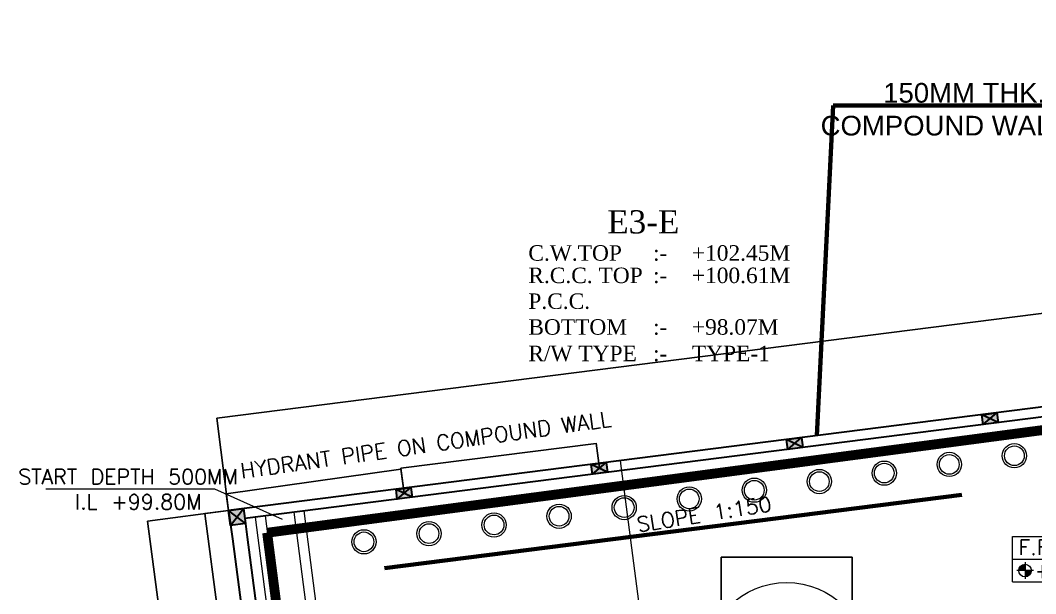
# Model space of a CAD drawing. Header units: inches. Extents: x 6 to 183294, y -48183 to 78918.
# Drawn here: x 109279 to 124748, y 67243 to 75984 of the extents above; entities that cross this region are included whole.
import ezdxf
from ezdxf.enums import TextEntityAlignment as Align

# ---------------------------------------------------------------- set-up
doc = ezdxf.new("R2010")
doc.units = ezdxf.units.IN
doc.header["$MEASUREMENT"] = 0
doc.header["$PDMODE"] = 35
doc.linetypes.add('CONTINULUS', pattern=[0])
doc.linetypes.add('DASH', pattern=[0.35, 0.25, -0.1])
for name, color, linetype, lineweight in [('DD', 8, 'Continuous', 0), ('Mep Input', 3, 'Continuous', 0), ('SDA_DIM', 8, 'Continuous', 5), ('SDA_DIM SITE LAYOUT', 8, 'Continuous', 0), ('SDA_MEP INPUTS', 8, 'Continuous', 0), ('SDA_RCC', 1, 'Continuous', 30), ('SDA_TEXT_SITE', 8, 'Continuous', 0), ('SDA_TREES', 8, 'Continuous', 0), ('SDA_WALL', 7, 'Continuous', 30), ('WAGHOLI_COMPOUND WALL_R0_2020.12.08$0$SDA_TEXT', 8, 'Continuous', 0), ('WAGHOLI_COMPOUND WALL_R0_2020.12.08$0$TEXT', 8, 'Continuous', 0)]:
    doc.layers.add(name, color=color, linetype=linetype, lineweight=lineweight)
doc.layers.add('SDA_TEXT', color=21, linetype='Continuous')
doc.styles.add('AR', font='arial.ttf')
doc.styles.add('SIMP2', font='simplex.shx', dxfattribs={"height": 0.15})
doc.styles.get("Standard").update_dxf_attribs({"font": 'txt.shx'})
doc.styles.add('WAGHOLI_COMPOUND WALL_R0_2020.12.08$0$Times', font='times.ttf')
doc.dimstyles.new('SDA-100 centerline', dxfattribs={"dimtxt": 0.23, "dimasz": 0.125, "dimexe": 0.18, "dimexo": 0.0625, "dimgap": 0.09, "dimtad": 0, "dimdec": 3, "dimzin": 0, "dimdsep": 46, "dimtxsty": 'Standard', "dimblk": 'ARCHTICK', "dimcen": 0.09, "dimclrd": 27, "dimclre": 27, "dimclrt": 21, "dimadec": 0, "dimazin": 0, "dimtfac": 1, "dimtdec": 3, "dimtofl": 0, "dimtmove": 1, "dimatfit": 3, "dimfxl": 0, "dimtolj": 1, "dimtzin": 0, "dimarcsym": 0})
doc.dimstyles.new('SDA-150', dxfattribs={"dimtxt": 0.3, "dimasz": 0.18, "dimexe": 0.18, "dimexo": 0.0625, "dimgap": 0.015, "dimtad": 0, "dimzin": 0, "dimdsep": 46, "dimtxsty": 'Standard', "dimblk": 'ARCHTICK', "dimcen": 0.09, "dimclrd": 27, "dimclre": 27, "dimclrt": 21, "dimadec": 0, "dimazin": 0, "dimtfac": 1, "dimtofl": 0, "dimtmove": 1, "dimatfit": 3, "dimfxl": 0, "dimtolj": 1, "dimtzin": 0, "dimlwd": -1, "dimlwe": -1, "dimarcsym": 0})
doc.dimstyles.new('SDA-300', dxfattribs={"dimtxt": 0.6, "dimasz": 0.3, "dimexe": 0.54, "dimexo": 0.054, "dimgap": 0, "dimtad": 0, "dimzin": 0, "dimdsep": 46, "dimtxsty": 'Standard', "dimblk": 'ARCHTICK', "dimcen": 0.6, "dimclrd": 27, "dimclre": 27, "dimclrt": 21, "dimadec": 0, "dimazin": 0, "dimtfac": 1, "dimtofl": 0, "dimtmove": 1, "dimatfit": 3, "dimfxl": 0, "dimtolj": 1, "dimtzin": 0, "dimarcsym": 0})
doc.dimstyles.new('SDA-50', dxfattribs={"dimtxt": 0.1, "dimasz": 0.05, "dimexe": 0.09, "dimexo": 0.009, "dimgap": 0, "dimtad": 0, "dimzin": 0, "dimdsep": 46, "dimtxsty": 'Standard', "dimblk": 'ARCHTICK', "dimcen": 0.1, "dimclrd": 27, "dimclre": 27, "dimclrt": 21, "dimadec": 0, "dimazin": 0, "dimtfac": 1, "dimtofl": 0, "dimtmove": 1, "dimatfit": 3, "dimfxl": 0, "dimtolj": 1, "dimtzin": 0, "dimlwd": -1, "dimlwe": -1, "dimarcsym": 0})
doc.dimstyles.new('SITE DIM', dxfattribs={"dimtxt": 0.15, "dimasz": 0.1, "dimexe": 0.1, "dimexo": 0.1, "dimgap": 0.1, "dimtad": 0, "dimzin": 0, "dimdsep": 46, "dimtxsty": 'SIMP2', "dimcen": 0.09, "dimdle": 0.15, "dimclrd": 5, "dimclre": 5, "dimclrt": 7, "dimazin": 0, "dimtfac": 1, "dimtofl": 0, "dimtmove": 0, "dimatfit": 3, "dimfxl": 0, "dimtolj": 1, "dimtzin": 0, "dimarcsym": 0})

# ---------------------------------------------------------------- blocks, each defined once
blk = doc.blocks.new('_ArchTick')
at = {"color": 0, "const_width": 0.15}
blk.add_lwpolyline([(-0.5, -0.5), (0.5, 0.5)], dxfattribs=at)
blk = doc.blocks.new('*D621')
at = {"layer": 'Defpoints', "color": 0}
for p in [(118419, 69268), (118583, 69290), (119371, 63248)]:
    blk.add_point(p, dxfattribs=at)
at = {"layer": 'SDA_DIM', "color": 27}
for p, q in [((118583, 69290), (118419, 69268)), ((118419, 69268), (118934, 65322)), ((119208, 63226), (118934, 65320)), ((119371, 63248), (119208, 63226))]:
    blk.add_line(p, q, dxfattribs=at)
at = {"layer": 'SDA_DIM', "color": 27, "xscale": 0.18, "yscale": 0.18, "zscale": 0.18}
for p, rotation in [((118419, 69268), 97.43273039760956), ((119208, 63226), 277.4327303976096)]:
    blk.add_blockref('_ArchTick', p, dxfattribs=dict(at, rotation=rotation))
at = {"layer": 'SDA_DIM', "color": 21, "insert": (118934, 65321), "char_height": 0.3, "attachment_point": 5, "rotation": 277.4327}
blk.add_mtext('\\A1;6093.13', dxfattribs=at)
blk = doc.blocks.new('A$C1F0C6E6E')
h = blk.add_hatch(color=256)
h.dxf.hatch_style = 1
h.paths.add_polyline_path([(0.2, 0.35, 0.414214), (0.05, 0.2), (0.2, 0.2)])
h = blk.add_hatch(color=256)
h.dxf.hatch_style = 1
h.paths.add_polyline_path([(0.35, 0.2), (0.2, 0.2), (0.2, 0.05, 0.414214)])
for p, q in [((0.2, 0.4), (0.2, 0)), ((0.4, 0.2), (0, 0.2))]:
    blk.add_line(p, q)
blk.add_circle((0.2, 0.2), 0.15)
blk = doc.blocks.new('A$C6129482A')
for p, q in [((0, 0.557), (1.4, 0.557)), ((0, 0.017), (0, 0.557)), ((1.4, 0.017), (1.4, 0.557)), ((0, 0.287), (1.4, 0.287)), ((0, 0.017), (1.4, 0.017))]:
    blk.add_line(p, q)
at = {"xscale": 0.5, "yscale": 0.5, "zscale": 0.5}
blk.add_blockref('A$C1F0C6E6E', (0.049, 0.05), dxfattribs=at)
blk.add_text('F.F.L', height=0.18).set_placement((0.072, 0.337))
at = {"width": 0.85}
blk.add_attdef('F.F.L.', (0.27, 0.059), '', height=0.18, dxfattribs=at)
blk = doc.blocks.new('*D625')
at = {"layer": 'Defpoints', "color": 0}
for p in [(121954, 67800), (119954, 66185), (121954, 66185)]:
    blk.add_point(p, dxfattribs=at)
at = {"layer": 'Mep Input', "color": 5, "lineweight": -2}
for p, q in [((119954, 66185), (119954, 67800)), ((119954, 67800), (120953, 67800)), ((121954, 67800), (120955, 67800)), ((121954, 66185), (121954, 67800))]:
    blk.add_line(p, q, dxfattribs=at)
at = {"layer": 'Mep Input', "color": 5}
for points in [[(119954, 67800), (119954, 67800), (119954, 67800)], [(121954, 67800), (121954, 67800), (121954, 67800)]]:
    blk.add_solid(points, dxfattribs=at)
at = {"layer": 'Mep Input', "color": 7, "lineweight": 0, "insert": (120954, 67800), "char_height": 0.15, "attachment_point": 5, "style": 'SIMP2'}
blk.add_mtext('\\A1;2000.00', dxfattribs=at)
blk = doc.blocks.new('WAGHOLI_COMPOUND WALL_R0_2020.12.08$0$CW_PATAn')
at = {"layer": 'WAGHOLI_COMPOUND WALL_R0_2020.12.08$0$TEXT', "color": 1, "style": 'WAGHOLI_COMPOUND WALL_R0_2020.12.08$0$Times'}
for s, p in [('C.W.TOP', (-5.568, -1.883)), (':-', (0.472, -1.883)), ('R.C.C. TOP', (-5.568, -2.969)), (':-', (0.472, -2.969)), ('P.C.C.', (-5.568, -4.219)), ('BOTTOM  ', (-5.568, -5.469)), (':-', (0.472, -5.469)), ('R/W TYPE', (-5.568, -6.753)), (':-', (0.472, -6.753))]:
    blk.add_text(s, height=0.75, dxfattribs=at).set_placement(p)
blk.add_attdef('LABEL', text='', height=1.125, dxfattribs=at).set_placement((0, 0), align=Align.MIDDLE_CENTER)
for tag, p in [('CW_TOP', (2.353, -1.883)), ('PB_TOP', (2.353, -2.969)), ('FOOTING_BOTTOM', (2.353, -5.469)), ('PB_TYPE', (2.353, -6.753))]:
    blk.add_attdef(tag, p, '', height=0.75, dxfattribs=at)
blk = doc.blocks.new('tree guard')
at = {"layer": 'SDA_TREES'}
for radius in [0.185, 0.15]:
    blk.add_circle((0, 0), radius, dxfattribs=at)
blk = doc.blocks.new('A$C0D333917')
at = {"layer": 'SDA_TREES', "lineweight": -2, "rotation": 348.3133263983933}
for p in [(4.406, -48.637), (5.406, -48.633), (6.406, -48.629), (7.406, -48.624), (8.406, -48.62), (9.403, -48.62), (10.403, -48.615), (11.403, -48.611), (1.407, -48.643), (2.406, -48.646), (3.406, -48.642)]:
    blk.add_blockref('tree guard', p, dxfattribs=at)
blk = doc.blocks.new('*D633')
at = {"layer": 'Defpoints', "color": 0}
for p in [(159925, 75983), (160104, 74576), (112453, 68509)]:
    blk.add_point(p, dxfattribs=at)
at = {"layer": 'SDA_DIM SITE LAYOUT', "color": 27, "lineweight": -2}
for p, q in [((159925, 75983), (136100, 72950)), ((160104, 74576), (159925, 75984)), ((112274, 69917), (136098, 72950)), ((112453, 68509), (112273, 69917))]:
    blk.add_line(p, q, dxfattribs=at)
at = {"layer": 'SDA_DIM SITE LAYOUT', "color": 27, "lineweight": -2, "xscale": 0.3, "yscale": 0.3, "zscale": 0.3}
for p, rotation in [((159925, 75983), 7.255325061119899), ((112274, 69917), 187.2553250611199)]:
    blk.add_blockref('_ArchTick', p, dxfattribs=dict(at, rotation=rotation))
at = {"layer": 'SDA_DIM SITE LAYOUT', "color": 21, "insert": (136099, 72950), "char_height": 0.3, "attachment_point": 5, "rotation": 7.2553}
blk.add_mtext('\\A1;48036.18', dxfattribs=at)
blk = doc.blocks.new('*D636')
at = {"layer": 'Defpoints', "color": 0}
for p in [(112453, 68509), (111218, 68348), (118437, 22826)]:
    blk.add_point(p, dxfattribs=at)
at = {"layer": 'SDA_DIM SITE LAYOUT', "color": 27, "lineweight": -2}
for p, q in [((112453, 68509), (111217, 68348)), ((111218, 68348), (114210, 45507)), ((117203, 22664), (114210, 45505)), ((118437, 22826), (117202, 22664))]:
    blk.add_line(p, q, dxfattribs=at)
at = {"layer": 'SDA_DIM SITE LAYOUT', "color": 27, "lineweight": -2, "xscale": 0.3, "yscale": 0.3, "zscale": 0.3}
for p, rotation in [((111218, 68348), 97.46356527475167), ((117203, 22664), 277.4635652747517)]:
    blk.add_blockref('_ArchTick', p, dxfattribs=dict(at, rotation=rotation))
at = {"layer": 'SDA_DIM SITE LAYOUT', "color": 21, "insert": (114210, 45506), "char_height": 0.3, "attachment_point": 5, "rotation": 277.4636}
blk.add_mtext('\\A1;46073.59', dxfattribs=at)
blk = doc.blocks.new('A$C7A2D250A')
at = {"layer": 'SDA_RCC', "extrusion": (0, 0, -1)}
h = blk.add_hatch(color=252, dxfattribs=at)
h.dxf.hatch_style = 1
h.paths.add_polyline_path([(0.5, -0.5), (0.5, 0.5), (-0.5, 0.5), (-0.5, -0.5)])
for p, q in [((-0.5, -0.5), (0.5, 0.5)), ((0.5, -0.5), (-0.5, 0.5)), ((-0.5, -0.5), (-0.5, 0.5)), ((-0.5, 0.5), (0.5, 0.5)), ((0.5, 0.5), (0.5, -0.5)), ((0.5, -0.5), (-0.5, -0.5))]:
    blk.add_line(p, q, dxfattribs=at)
blk = doc.blocks.new('*D641')
at = {"layer": 'Defpoints', "color": 0}
for p in [(118053, 69535), (118102, 69154), (115126, 68774)]:
    blk.add_point(p, dxfattribs=at)
at = {"layer": 'SDA_DIM SITE LAYOUT', "color": 27, "lineweight": -2}
for p, q in [((118053, 69535), (116566, 69346)), ((118102, 69154), (118053, 69536)), ((115078, 69156), (116564, 69345)), ((115126, 68774), (115077, 69156))]:
    blk.add_line(p, q, dxfattribs=at)
at = {"layer": 'SDA_DIM SITE LAYOUT', "color": 27, "lineweight": -2, "xscale": 0.3, "yscale": 0.3, "zscale": 0.3}
for p, rotation in [((118053, 69535), 7.277080908995091), ((115078, 69156), 187.2770809089951)]:
    blk.add_blockref('_ArchTick', p, dxfattribs=dict(at, rotation=rotation))
at = {"layer": 'SDA_DIM SITE LAYOUT', "color": 21, "insert": (116565, 69345), "char_height": 0.3, "attachment_point": 5, "rotation": 7.2771}
blk.add_mtext('\\A1;2999.77', dxfattribs=at)
blk = doc.blocks.new('*D642')
at = {"layer": 'Defpoints', "color": 0}
for p in [(115074, 69142), (115126, 68774), (112467, 68395)]:
    blk.add_point(p, dxfattribs=at)
at = {"layer": 'SDA_DIM SITE LAYOUT', "color": 27, "lineweight": -2}
for p, q in [((115074, 69142), (113745, 68953)), ((115126, 68774), (115074, 69143)), ((112415, 68764), (113744, 68953)), ((112467, 68395), (112415, 68764))]:
    blk.add_line(p, q, dxfattribs=at)
for p, xscale, yscale, zscale, rotation in [((115074, 69142), 0.3, 0.3, 0.3, 8.101029649240454), ((112415, 68764), 0.2999999999999999, 0.2999999999999999, 0.2999999999999999, 188.1010296492404)]:
    blk.add_blockref('_ArchTick', p, dxfattribs=dict(at, xscale=xscale, yscale=yscale, zscale=zscale, rotation=rotation))
at = {"layer": 'SDA_DIM SITE LAYOUT', "color": 21, "insert": (113744, 68953), "char_height": 0.3, "attachment_point": 5, "rotation": 8.101}
blk.add_mtext('\\A1;2685.68', dxfattribs=at)
blk = doc.blocks.new('*D643')
at = {"layer": 'Defpoints', "color": 0}
for p in [(112566, 68525), (112506, 65300), (112981, 65362)]:
    blk.add_point(p, dxfattribs=at)
at = {"layer": 'SDA_DIM SITE LAYOUT', "color": 27, "lineweight": -2}
for p, q in [((112566, 68525), (112091, 68463)), ((112092, 68463), (112299, 66882)), ((112506, 65300), (112299, 66881)), ((112981, 65362), (112506, 65300))]:
    blk.add_line(p, q, dxfattribs=at)
at = {"layer": 'SDA_DIM SITE LAYOUT', "color": 27, "lineweight": -2, "xscale": 0.3, "yscale": 0.3, "zscale": 0.3}
for p, rotation in [((112092, 68463), 97.46626177916484), ((112506, 65300), 277.4662617791648)]:
    blk.add_blockref('_ArchTick', p, dxfattribs=dict(at, rotation=rotation))
at = {"layer": 'SDA_DIM SITE LAYOUT', "color": 21, "insert": (112299, 66881), "char_height": 0.3, "attachment_point": 5, "rotation": 277.4663}
blk.add_mtext('\\A1;3189.57', dxfattribs=at)

msp = doc.modelspace()

# ---------------------------------------------------------------- linework, layer by layer
at = {"layer": 'Mep Input', "color": 252, "linetype": 'DASH', "lineweight": 0, "const_width": 150, "elevation": -493530.873}
for points in [[(113038.942, 68172.162), (159866.059, 74373.034), (164529.158, 38562.958), (161445.403, 38162.37)], [(113038.957, 68172.164), (116458.246, 41789.531), (119297.017, 42162.317)]]:
    msp.add_lwpolyline(points, dxfattribs=at)
at = {"layer": 'Mep Input', "color": 1, "lineweight": 0}
msp.add_circle((120953.965, 66185.214, -197133.873), 1230, dxfattribs=at)
at = {"layer": 'SDA_MEP INPUTS', "elevation": -493530.873}
for points in [[(117000.031, 42161.677), (113601.227, 68504.44), (112858.028, 68409.823)], [(112858.028, 68409.823), (118674.998, 23354.77), (119414.363, 23450.169), (117076.812, 41566.608)], [(116870.259, 41995.265), (113452.405, 68485.701), (113006.869, 68428.564), (118804.557, 23522.73), (119246.401, 23579.741), (116908.985, 41697.775)]]:
    msp.add_lwpolyline(points, dxfattribs=at)
at = {"layer": 'SDA_RCC', "elevation": -197133.873}
msp.add_lwpolyline([(118437.457, 22826.189), (118437.457, 22826.189), (126198.69, 22772.417), (150223.812, 22835.313), (167056.15, 22826.052), (167056.15, 22826.052), (167056.15, 22826.052), (163030.937, 53755.125), (160104.26, 74575.975), (160104.26, 74575.975), (160104.26, 74575.975), (160104.26, 74575.975), (160104.26, 74575.975), (112452.695, 68509.43), (112509.229, 68076.873)], close=True, dxfattribs=at)
for points in [[(159896.963, 74398.374), (112700.294, 68389.741)], [(112700.294, 68389.741), (112737.285, 68106.715), (118639.473, 23054.794), (118859.438, 23053.27)]]:
    msp.add_lwpolyline(points, dxfattribs=at)
at = {"layer": 'SDA_WALL', "color": 6, "ltscale": 20, "elevation": -295932.873}
msp.add_lwpolyline([(118437.44, 22826.275), (118437.44, 22826.275), (126198.673, 22772.504), (150223.795, 22835.4), (167056.134, 22826.139), (167056.134, 22826.139), (167056.134, 22826.139), (163030.921, 53755.211), (160104.243, 74576.062), (160104.243, 74576.062), (160104.243, 74576.062), (160104.243, 74576.062), (160104.243, 74576.062), (112452.678, 68509.517), (112509.212, 68076.96)], close=True, dxfattribs=at)

# ---------------------------------------------------------------- block references
at = {"layer": 'DD', "linetype": 'CONTINULUS', "xscale": 1000, "yscale": 1000, "zscale": 1000, "rotation": 7.357908311673977}
msp.add_blockref('A$C0D333917', (106888.848, 116095.806, -197202.873), dxfattribs=at)
at = {"layer": 'SDA_RCC', "xscale": 229.9999999999999, "zscale": 1000}
for p, yscale, rotation in [((124053.833, 69911.347, -197133.873), 150, 7.539076493901381), ((121077.93, 69532.483, -197133.873), 150, 7.539076493901381), ((118101.935, 69153.607, -197133.873), 150, 7.539076493901381), ((115126.326, 68773.633, -197133.873), 150, 7.539076493901381), ((112581.823, 68410.557, -197133.873), 229.9999999999999, 7.558609086512624)]:
    msp.add_blockref('A$C7A2D250A', p, dxfattribs=dict(at, yscale=yscale, rotation=rotation))
at = {"layer": 'SDA_TEXT_SITE', "xscale": 1280, "yscale": 1280, "zscale": 1280}
msp.add_blockref('A$C6129482A', (124395.808, 67403.909, -394731.873), dxfattribs=at).add_auto_attribs({'F.F.L.': '+100.38M'})
at = {"layer": 'WAGHOLI_COMPOUND WALL_R0_2020.12.08$0$SDA_TEXT', "xscale": 314.5845115465136, "yscale": 314.5845115465136, "zscale": 314.5845115465136}
msp.add_blockref('WAGHOLI_COMPOUND WALL_R0_2020.12.08$0$CW_PATAn', (118770.153, 72911.589, -494436.45), dxfattribs=at).add_auto_attribs({'LABEL': 'E3-E', 'CW_TOP': '+102.45M', 'PB_TOP': '+100.61M', 'FOOTING_BOTTOM': '+98.07M', 'PB_TYPE': 'TYPE-1'})

# ---------------------------------------------------------------- texts
at = {"layer": 'SDA_MEP INPUTS', "lineweight": 0}
msp.add_text('SLOPE 1:150', height=230, rotation=8.9523715, dxfattribs=at).set_placement((118693.972, 68180.984, -592260.873))
at = {"layer": 'SDA_MEP INPUTS', "color": 3, "lineweight": 0, "insert": (118280.41, 69911.61, -396096.933), "char_height": 235.06689, "attachment_point": 6, "rotation": 8.057112, "style": 'SIMP2'}
msp.add_mtext('\\pi3274.14596;{\\Fsimplex.shx;HYDRANT PIPE ON COMPOUND WALL  }', dxfattribs=at)
at = {"layer": 'SDA_MEP INPUTS', "lineweight": 0, "insert": (109067.724, 69141.273, -303376.802), "char_height": 230, "width": 4119.46009, "attachment_point": 1}
msp.add_mtext('\\pi181.39671;{\\C4;START DEPTH 500MM}\\P\\pi1043.89671;{\\C4;I.L +99.80M }', dxfattribs=at)
at = {"layer": 'SDA_TEXT_SITE', "insert": (121471.9, 75028.077, -388428.873), "char_height": 300, "width": 4384.06784, "attachment_point": 1, "style": 'AR'}
msp.add_mtext('\\pi953.15261;150MM THK. \\pi953.15261;COMPOUND WALL', dxfattribs=at)

# ---------------------------------------------------------------- dimensions: what is measured, and where the dimension line sits
at = {"layer": 'Mep Input', "lineweight": 0}
dim = msp.add_linear_dim(base=(121953.965, 67799.581, -297297.933), p1=(119953.965, 66185.214, -197133.873), p2=(121953.965, 66185.214, -197133.873), dimstyle='SITE DIM', dxfattribs=at)
dim.commit()
dim.dimension.update_dxf_attribs({"geometry": '*D625', "text_midpoint": (120953.965, 67799.581, -297297.933)})
at = {"layer": 'SDA_DIM'}
dim = msp.add_linear_dim(base=(118419.475, 69268.293, -394731.873), p1=(119371.064, 63247.671, -98334.873), p2=(118582.844, 69289.606, -493530.873), angle=97.4327304, dimstyle='SDA-150', override={"dimtxsty": 'Standard'}, dxfattribs=at)
dim.commit()
dim.dimension.update_dxf_attribs({"geometry": '*D621', "text_midpoint": (118934.389, 65321.331, -394731.873), "dimtype": 161})
at = {"layer": 'SDA_DIM SITE LAYOUT'}
for p1, p2, distance, override, picture, middle in [((112452.695, 68509.43, -197133.873), (160104.26, 74575.975, -197133.873), 1418.499, {"dimtxt": 0.3, "dimblk": 'ArchTick'}, '*D633', (136099.333, 72949.844, -197133.873)), ((115126.326, 68773.633, -197133.873), (118101.935, 69153.607, -197133.873), 384.979, {"dimtxt": 0.3}, '*D641', (116565.366, 69345.499, -98334.873)), ((112467.449, 68395.17, -197133.873), (115126.326, 68773.633, -197133.873), 372.27, {"dimtxt": 0.3}, '*D642', (113744.428, 68952.956, -98334.873)), ((118437.457, 22826.189, -197133.873), (112452.695, 68509.43, -197133.873), 1245.441, {"dimtxt": 0.3, "dimblk": 'ArchTick'}, '*D636', (114210.187, 45506.032, -197133.873)), ((112566.215, 68524.923, -197133.873), (112980.675, 65362.395, -197133.873), -478.678, {"dimtxt": 0.3, "dimblk": 'ArchTick'}, '*D643', (112298.825, 66881.458, -197133.873))]:
    dim = msp.add_aligned_dim(p1=p1, p2=p2, distance=distance, dimstyle='SDA-300', override=override, dxfattribs=at)
    dim.commit()
    dim.dimension.update_dxf_attribs({"geometry": picture, "text_midpoint": middle})

# ---------------------------------------------------------------- leaders
at = {"layer": 'SDA_MEP INPUTS', "lineweight": 0}
for points, dimstyle, override in [([(113275.213, 68371.753, -394731.873), (112242.329, 68834.534, -394731.873), (109667.495, 68834.534, -394731.873)], 'SDA-50', {"dimgap": 0, "dimtad": 0, "dimzin": 1, "dimclrd": 256}), ([(114824.855, 67631.094, -394731.873), (123624.415, 68747.901, -394731.873)], 'SITE DIM', {"dimscale": 1, "dimtxt": 0.15, "dimasz": 1, "dimgap": 0.1, "dimtad": 0, "dimzin": 1, "dimtxsty": 'SIMP2', "dimclrd": 256, "dimlwd": 65534})]:
    msp.add_leader(points, dimstyle=dimstyle, override=override, dxfattribs=at)
at = {"layer": 'SDA_TEXT'}
msp.add_leader([(121414.226, 69650.416, -289629.873), (121663.847, 74686.65, -289629.873), (125902.07, 74686.65, -289629.873)], dimstyle='SDA-100 centerline', override={"dimscale": 1, "dimtxt": 0.23, "dimasz": 0.2, "dimgap": 0.09, "dimtad": 0, "dimtxsty": 'Standard', "dimclrd": 256, "dimlwd": 65535}, dxfattribs=at)

doc.saveas('drawing.dxf')
